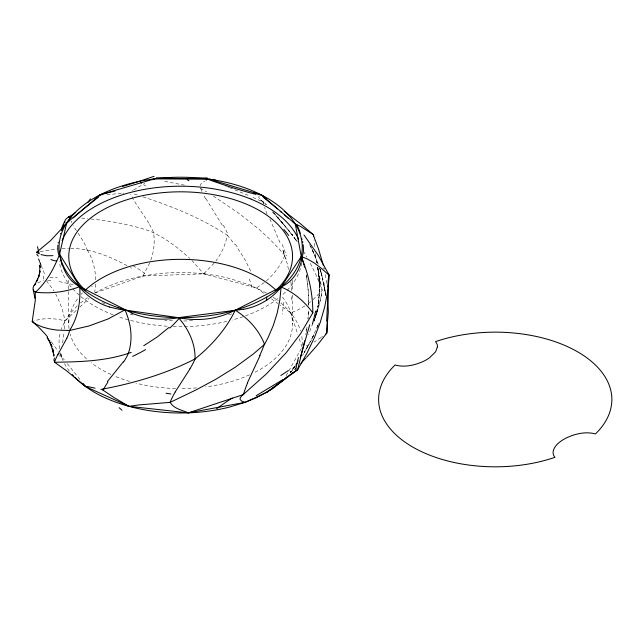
<?xml version="1.0" encoding="UTF-8"?>
<svg xmlns="http://www.w3.org/2000/svg" width="644" height="644" viewBox="0 0 644 644"><rect width="100%" height="100%" fill="white"/><g stroke="black" fill="none" stroke-linecap="round" stroke-linejoin="round"><path stroke-width="0.48" stroke-dasharray="3.22 2.42" d="M291.724 299.927L291.756 294.767M199.962 185.995L201.226 183.508L204.736 181.181M95.545 284.141L94.765 292.36M302.205 345.297L302.286 342.777A121.619 70.22 0 0 0 301.464 334.647M61.615 357.162L61.719 351.688M62.669 342.906L63.861 331.934M64.183 329.004C66.421 316.856 60.914 304.894 55.762 294.115M306.286 332.143L307.083 326.806L306.23 332.409M305.836 334.816L306.174 332.811M317.106 312.139L320.028 301.561L322.233 290.484L318.184 268.975M142.944 196.863C172.326 206.483 201.355 218.091 227.26 235.205C225.601 244.535 221.625 253.406 215.909 260.949M321.525 294.566L318.78 306.431L314.602 319.496M316.953 312.606L309.112 332.859M150.793 260.168C154.029 251.313 155.035 241.637 153.473 232.331A90.949 66.404 -1.7 0 0 148.708 223.315M314.433 319.939L313.934 321.284L317.412 309.514L315.254 317.701L318.144 305.055L319.352 294.928L317.782 307.55L319.48 289.961L319.335 278.675L319.231 295.934L319.239 279.89L317.79 267.485M317.548 326.355L318.941 322.877M316.88 328.054L317.991 325.317M149.746 262.897L142.863 276.034L94.66 293.125M317.983 325.268L311.744 339.155L314.119 334.373L304.209 352.622L309.12 344.073M308.363 334.502L308.557 334.091M286.081 375.895L302.036 347.245M311.599 339.686L303.413 353.709M302.511 355.263L303.622 353.596M297.85 362.25L290.098 372.683L298.615 361.107L290.178 372.498M290.742 372.626L291.982 371.065A121.619 70.22 0 0 0 298.671 359.763M214.098 263.251L203.697 273.829L142.863 276.034C126.248 279.198 109.899 284.471 95.143 292.843M295.524 368.642L296.184 367.99M296.522 367.652L293.865 370.268L294.855 369.302M76.161 310.521L65.06 320.954L61.792 327.917A121.619 70.22 0 0 0 61.309 329.277M79.856 307.043L89.105 298.341M77.264 305.803L70.26 313.314L65.06 320.954C54.99 318.064 43.993 317.693 33.955 320.937M313.04 299.677L322.233 290.484L316.55 275.994L309.353 261.351M266.334 280.848C274.392 273.998 280.687 265.183 284.857 255.483L282.652 249.212L288.029 266.197M259.186 195.663C256.98 199.898 265.07 201.636 266.366 204.784L260.401 199.704L264.418 203.746M80.444 302.986L87.721 297.488M310.674 301.674L307.301 304.25M264.209 282.603L256.586 287.924L203.697 273.829L192.145 260.707M132.479 190.857L132.938 190.511M322.338 336.538L322.789 336.216M321.445 337.182L321.887 336.86M321.002 337.496L313.982 342.117M133.678 189.98L143 184.417M304.862 305.94L297.769 310.014L290.758 312.936L280.076 305.119M143.467 184.168L144.908 183.419M37.771 282.724L43.47 280.72M309.217 344.717L305.2 346.4M205.959 180.61L206.627 180.336M40.129 251.587L58.049 248.874M142.863 276.034L154.922 274.151A121.619 70.22 0 0 1 229.65 278.506L249.574 284.922L266.656 293.125M121.33 193.369L107.025 194.657M123.27 193.208L123.938 193.16M62.049 248.608L68.666 248.447M58.757 355.882L61.236 356.076L64.287 359.899M70.631 248.463C90.732 248.334 109.746 256.497 127.238 265.722M47.664 280.382L51.77 280.695M81.683 218.083L87.713 218.646M90.852 218.968C110.671 221.021 130.394 224.627 149.336 230.906C164.397 237.169 177.672 247.409 189.714 258.357M203.697 273.829L205.581 274.046M59.135 281.605L73.086 284.567M184.49 185.158L162.795 180.98M200.171 188.249L206.515 191.775M137.204 194.963L133.034 193.594M227.493 186.8L228.717 187.299M229.546 187.637L248.021 195.285M226.286 186.309L225.481 185.979M252.915 197.402L264.137 202.441M130.418 267.558L131.577 268.25M213.389 196.09L238.916 213.309L259.395 229.602L269.433 238.852L279.689 249.518L284.857 255.483L286.129 259.403M273.153 297.182L278.409 300.998M256.586 287.924L264.418 293.656M271.535 298.864L277.942 303.557M280.873 302.986L287.007 308.701L292.279 314.892A121.619 70.22 0 0 1 300.579 331.056M272.235 211.739L287.554 229.006L296.82 241.226L291.66 234.134L294.823 238.425M273.128 212.037L288.069 229.506M274.255 213.277L292.787 235.648L288.601 230.182M227.26 235.205L234.875 244.47M283.352 224.007L276.678 216.368L279.085 219.129M46.473 280.792L54.064 291.144M67.338 363.715L81.072 380.886M50.602 340.724L51.045 341.304M51.488 341.892L58.105 351.302M237.974 248.697L245.187 260.071L251.144 272.082M78.077 233.16L84.123 242.547M76.395 230.705L73.142 225.682M295.644 239.375L297.319 241.878M59.441 353.315L61.236 356.076M303.413 251.192L306.89 256.98M148.957 223.227L135.135 202.417A90.949 71.637 -50 0 1 130.692 194.142M87.31 249.904C92.696 258.904 95.562 269.345 95.618 279.826M222.261 225.271L206.008 198.771M309.555 244.43L314.344 254.09L316.502 259.894M41.232 265.545L44.46 273.772M269.836 218.944L280.736 244.326M318.289 264.137L310.746 246.491L316.115 258.067L315.391 253.543M320.084 269.281L321.316 272.919L319.625 267.872L322.668 278.337L319.625 267.872M290.758 312.936L297.802 334.381M299.219 338.672L301.803 346.528M321.195 272.903L325.912 295.668L322.628 278.015L325.679 294.912L323.908 283.191L325.695 295.902M323.988 268.298L324.165 269.087M323.811 267.51L324.157 269.087M325.317 274.618L326.983 284.978M317.846 267.163L319.77 286.572L318.353 269.876M316.663 260.804L317.162 263.533M306.174 274.948L306.665 277.62M317.001 262.623L316.333 258.985L316.977 262.808M306.278 275.342L306.697 277.709M317.774 267.59L318.74 273.33L319.577 291.281L319.239 279.89L317.621 267.421M290.895 281.766L291.635 290.814M292.553 280.253L292.553 291.177M292.553 295.153L292.553 323.948M68.763 280.253L68.763 323.948M283.585 302.358A113.263 71.186 -68.9 0 1 282.273 314.2M249.284 278.86A113.263 97.494 -76.9 0 1 252.319 289.526M69.343 371.057A121.619 70.22 0 0 1 64.279 363.176M63.023 360.616A121.619 70.22 0 0 1 60.278 352.775M59.457 348.621A121.619 70.22 0 0 1 60.488 331.95M132.93 265.674A117.288 113.135 81.8 0 1 144.707 273.362M314.787 246.459A90.949 49.894 74.3 0 1 314.022 240.421M318.812 275.527A90.949 3.655 78.7 0 1 320.889 286.532M267.035 214.049A93.01 72.796 48.2 0 1 264.676 207.368M263.71 204.092A93.01 72.796 48.2 0 1 263.275 202.474M282.185 244.438A93.01 44.017 58.6 0 1 286.379 255.91M287.763 266.278A156.983 138.846 -31.3 0 1 288.633 270.118M205.694 198.899A93.01 81.514 3.4 0 1 203.737 195.204M202.023 191.501A93.01 81.514 3.4 0 1 200.823 188.555M223.251 225.102A93.01 64.175 32.3 0 1 228.274 235.173M235.285 244.205A156.983 146.099 0 0 1 238.369 248.455M71.878 222.671A91.062 47.624 -74.9 0 1 71.041 221.053M83.994 242.643A91.062 56.245 -42.7 0 1 87.165 250.001M43.172 276.034A95.376 31.492 -69.2 0 1 44.114 280.848M91.681 286.411A108.739 87.238 74.2 0 1 92.382 286.693M49.846 277.21A155.912 83.809 40.8 0 1 57.284 277.83M249.276 198.054A156.983 32.852 26.4 0 1 253.905 200.067M145.802 185.987A113.263 34.333 -9.9 0 1 143.837 184.812M282.442 297.109A111.895 64.601 0 0 1 253.929 372.771M249.526 374.864A111.895 64.601 0 0 1 205.42 386.947M196.581 387.889A111.895 64.601 0 0 1 180.658 388.549M175.667 388.485A111.895 64.601 0 0 1 135.997 383.18M129.685 381.457A111.895 64.601 0 0 1 114.407 376.007M110.897 374.454A111.895 64.601 0 0 1 91.086 362.661M86.529 358.877A111.895 64.601 0 0 1 70.14 334.051M69.053 328.561A111.895 64.601 0 0 1 78.335 297.81M81.208 294.348A111.895 64.601 0 0 1 82.456 292.988M231.639 313.926A111.895 64.601 0 0 1 228.048 314.94M192.62 320.648A111.895 64.601 0 0 1 182.655 321.01M172.681 320.857A111.895 64.601 0 0 1 164.735 320.366M133.268 314.94A111.895 64.601 0 0 1 127.915 313.395M104.835 303.928A111.895 64.601 0 0 1 102.348 302.567M301.73 263.098A121.619 70.22 0 0 1 281.613 295.58M278.023 298.502A121.619 70.22 0 0 1 232.057 320.06M226.752 321.396A121.619 70.22 0 0 1 171.98 326.46M167.174 326.21A121.619 70.22 0 0 1 117.667 316.486M113.086 314.803A121.619 70.22 0 0 1 59.345 261.432M308.734 303.276L308.718 305.184L308.307 291.281L306.826 278.506L308.371 292.175L308.734 303.276M308.548 310.98L307.993 318.836L308.548 310.98"/><path stroke-width="0.97" d="M243.641 309.281A85.346 72.031 62.6 0 0 266.664 300.136L266.656 297.093M284.833 379.018L272.259 388.968L256.393 397.718L245.114 402.323L241.87 401.212L240.156 399.586L240.14 398.04L241.339 396.293L266.64 373.633L286.298 352.606L300.643 333.56L312.799 312.855C312.92 295.483 309.362 278.216 303.356 261.955M100.867 389.435C133.139 383.486 165.605 374.051 195.052 358.933C195.454 343.59 188.507 328.931 178.444 317.653L118.858 309.209L109.536 307.067M326.637 321.187L328.384 287.635M303.944 234.923L318.281 255.41L329.317 275.439L327.611 291.772L324.665 307.035L320.261 322.354L314.497 337.416L306.866 353.379L297.649 369.72L266.656 392.429L245.114 402.323L229.65 407.048A121.619 70.22 0 0 1 188.402 412.852L180.658 412.997A121.619 70.22 0 0 1 132.35 407.217C111.243 401.832 90.224 392.88 74.672 377.215M35.396 299.508L32.2 321.573L36.547 324.471L42.246 326.927L48.976 328.81L56.64 330.082L69.504 330.509L88.977 325.961L108.047 318.973L124.936 309.861C131.135 323.505 133.252 339.46 128.18 353.814A96.68 70.301 28.5 0 1 123.608 361.928M74.897 212.995C72.297 215.756 63.313 218.075 64.931 222.904M306.745 357.13L317.106 345.426L326.516 333.431L328.319 312.034L327.691 291.378M304.709 340.805L297.649 369.72L292.126 373.407M71.54 216.432L66.67 222.953L59.61 254.275C54.273 267.88 47.173 281.138 36.491 291.313C32.691 293.495 31.693 285.92 35.243 284.423M300.313 357.605L309.716 324.826M64.424 221.761L61.856 227.582M247.465 382.745L260.047 355.633M66.871 338.156L58.008 354.289M54.402 357.967L53.943 359.916L54.603 362.258L66.815 370.976L85.652 386.609L128.977 406.34L138.782 404.939L170.193 402.363L196.436 389.717L216.094 379.123L235.302 367.193L253.084 354.168L264.563 344.363L268.033 337.706L273.289 325.462L277.194 313.065L279.81 300.281L281.122 287.023L301.263 256.505L295.314 224.023L292.481 221.278M175.216 391.914L190.012 368.827M34.309 285.348L37.787 278.965L36.982 281.017L39.131 275.02L38.608 277.113L39.936 270.987L39.63 273.193L39.896 265.087L40.266 267.469M69.504 330.509C77.996 317.645 80.685 301.827 79.751 286.644L59.61 254.275L61.905 264.926M107.411 381.562L123.366 361.775M69.037 220.731L50.578 240.631L36.571 252.287L38.326 253.43M306.053 357.863L300.909 363.232M286.813 377.046L285.638 378.237M285.437 378.431L285.034 378.825M284.728 379.026L266.656 392.429M169.026 327.402L157.41 336.852L143.717 345.739M284.946 378.825L285.461 378.374M285.606 378.253L287.16 376.998M66.67 222.953L100.488 194.641L154.463 178.871L209.638 179.249L215.837 180.223M35.372 284.31L35.79 283.972M195.052 358.933C211.514 345.627 226.036 329.398 235.245 310.191L281.122 287.023C293.938 292.287 304.709 301.714 312.799 312.855M94.66 199.238L95.376 198.674M96.455 197.821L100.488 194.641L115.01 191.01M326.516 333.431L325.566 334.156M287.57 376.676L288.013 376.346M288.238 376.177L289.752 375.066M97.872 196.517L100.488 194.641L102.122 194.794M290.025 374.872L290.597 374.47M290.887 374.269L291.491 373.842M75.316 212.713L75.742 212.423M293.117 372.731L297.649 369.72M292.964 372.948L291.096 374.204M282.845 379.598L256.191 395.722M131.215 352.373C106.799 361.244 80.331 361.856 54.603 362.258M152.596 179.708L154.463 178.871M33.069 321.243L32.2 321.573L38.841 327.369L45.257 334.139M208.447 179.644L209.638 179.249L261.239 194.85L263.968 196.798M260.683 194.971L261.239 194.85L264.99 197.829M38.238 251.973L36.571 252.287M245.114 402.323L188.402 412.852L128.977 406.34L114.358 397.775L102.42 389.733M243.625 309.241L178.444 317.653A85.451 83.108 -50.5 0 1 131.827 313.193M52.977 255.668L46.61 255.757L40.983 254.597M70.76 217.133L68.771 216.948M86.948 386.384L95.087 388.187M35.541 292.215C50.433 293.865 65.76 292.062 79.751 286.644L131.883 313.073M180.658 318.096L178.444 317.653M253.43 192.894L261.239 194.85L295.314 224.023L300.37 226.334L313.089 234.448L318.522 249.051L322.845 263.597M302.833 261.086L301.263 256.505L307.615 259.097L314.433 263.114L321.485 268.419L329.317 275.439M284.237 211.288L284.656 211.586M285.067 211.892L299.975 223.339L313.089 234.448M265.328 198.102L266.656 199.165M73.601 376.096L72.217 374.567M45.708 334.655L46.601 335.717M47.052 336.249L47.503 336.788M83.108 383.43L85.652 386.609M47.084 337.335L49.652 341.312M47.406 337.842L51.995 346.593L50.184 342.777L53.412 352.791L52.703 348.895L53.879 355.504L53.436 353.097M40.894 264.74L40.387 263.525M40.218 263.114L39.888 262.293M264.563 344.363C259.009 330.05 248.165 318.265 235.245 310.191L228.966 313.129A86.183 83.752 43.6 0 1 180.674 317.983M301.263 256.505L301.923 258.163M39.558 261.464L38.592 258.904M302.39 259.379L303.066 261.182M302.978 261.553L303.453 263.154M303.638 263.807L304 265.143M33.206 289.945L34.985 298.083M304.274 266.165L304.532 267.204M323.047 264.378L323.24 265.159M170.193 402.363C173.647 408.747 182.228 410.139 188.402 412.852L243.472 394.547A91.48 77.844 -32.6 0 1 247.65 382.794M53.492 353.419L53.822 356.116M295.701 370.018A95.376 58.894 -66.9 0 1 298.454 357.525M122.022 410.252A106.421 7.382 38.5 0 1 119.116 407.684M216.642 408.723A108.747 22.645 -26.3 0 1 232.283 397.976M297.005 224.933A86.771 29.471 48.7 0 1 300.321 233.305M301.996 238.868A86.771 29.471 48.7 0 1 302.1 239.278M302.64 241.685A86.771 29.471 48.7 0 1 302.785 242.458M303.147 244.712A86.771 29.471 48.7 0 1 301.891 257.157M302.221 257.189A86.433 52.518 56.8 0 1 281.058 286.918M327.796 286.966A91.062 13.927 -87.7 0 1 328.77 274.191M315.681 311.036A95.376 27.901 -71.2 0 1 312.421 324.037M283.915 229.441A117.288 14.901 50.6 0 1 288.754 235.422M263.702 197.571A86.304 5.997 36.9 0 1 277.467 208.881M280.221 211.216A86.304 5.997 36.9 0 1 281.364 212.19M284.624 215.016A86.304 5.997 36.9 0 1 288.56 218.517M256.038 194.391A86.465 11.359 20 0 1 209.638 179.958M207.207 177.865A86.071 15.327 0.1 0 1 156.339 177.784M188.982 180.795A113.263 33.52 12.2 0 1 187.154 179.652M154.037 176.335A86.996 8.139 -19 0 1 122.384 186.543M141.624 183.194A113.263 34.333 -9.9 0 1 140.593 182.284M58.926 254.976A86.232 28.948 -48.7 0 1 57.896 245.131M58.161 242.957A86.232 28.948 -48.7 0 1 58.282 242.2M60.359 233.917A86.232 28.948 -48.7 0 1 60.504 233.474M61.462 230.713A86.232 28.948 -48.7 0 1 64.038 224.402M87.882 202.498A117.288 11.858 -49.3 0 1 90.434 198.827M73.199 217.922A86.022 5.216 -36.7 0 1 98.46 197.128M56.455 260.973A108.739 43.502 -60.8 0 1 50.9 259.54M79.735 286.677A86.795 51.609 -58.7 0 1 62.331 264.555M109.569 306.979A86.988 73.464 -58.7 0 1 79.405 286.991M179.209 318.305A106.421 106.365 -43 0 1 169.686 328.126M281.259 287.16A88.824 74.97 59.9 0 1 266.688 300.168M327.144 332.932A91.062 28.425 -85.2 0 1 327.313 320.921M313.628 236.235A90.949 49.894 74.3 0 1 313.507 234.593M69.512 217.704A91.062 47.624 -74.9 0 1 69.037 216.561M39.252 253.784A95.376 17.943 -89.7 0 1 37.497 246.676M35.235 291.619A91.48 19.698 71.4 0 1 35.114 298.905M69.6 330.589A92.535 50.28 50.1 0 1 66.863 338.14M54.523 362.097A92.535 37.473 81.7 0 1 57.984 354.232M170.902 393.975A156.162 5.555 7.9 0 1 166.072 393.218M103.153 390.344A96.68 68.739 57.1 0 1 107.918 382.085M195.068 358.933A92.535 66.147 -19.3 0 1 189.916 368.803M170.121 402.339A92.535 80.073 23.9 0 1 175.273 391.938M264.265 344.435A91.48 46.98 -52.2 0 1 259.669 355.657M288.415 370.525A155.912 50.312 -33.4 0 1 280.848 375.476M38.382 256.103A155.912 37.215 -29 0 1 36.78 254.291M145.592 349.62A156.162 130.724 -39.3 0 1 132.632 356.365M85.113 290.323A111.895 64.601 0 0 1 276.204 290.323M85.113 290.042A111.895 64.601 0 0 1 108.055 207.263A111.895 64.601 0 0 1 253.261 207.263A111.895 64.601 0 0 1 276.204 290.042M62.13 240.679A121.619 70.22 0 0 1 179.209 186.205A121.619 70.22 0 0 1 298.502 239.053M437.477 346.786L435.577 351.817L429.524 357.782A43.599 25.172 0 0 1 423.019 361.542C414.366 365.381 404.36 367.595 395.046 365.027A116.62 67.33 0 0 0 412.78 447.089A116.62 67.33 0 0 0 554.919 457.329C549.912 451.71 556.038 444.376 560.964 441.18A43.599 25.172 0 0 1 567.469 437.421C576.114 433.581 586.121 431.367 595.442 433.935A116.62 67.33 0 0 0 577.708 351.874A116.62 67.33 0 0 0 435.569 341.634L437.244 344.508L437.477 346.786M118.029 307.639A121.619 70.22 0 0 0 302.261 248.665A121.619 70.22 0 0 0 121.684 186.036A121.619 70.22 0 0 0 118.029 307.639"/></g></svg>
